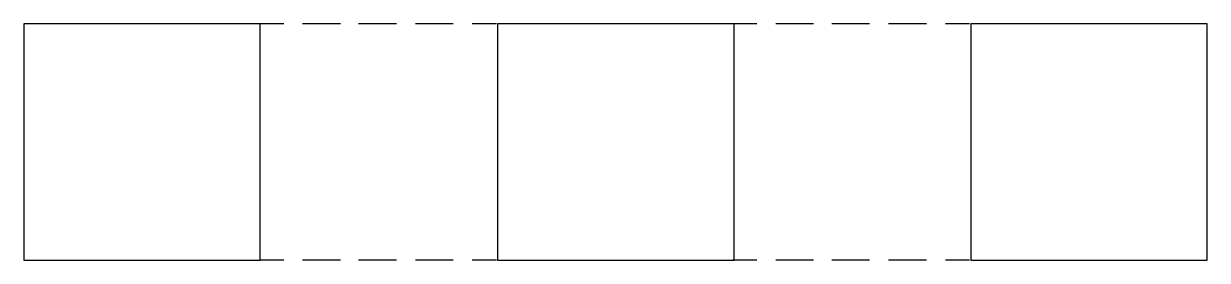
# Model space of a CAD drawing. Extents: x 730.1 to 780.1, y 200.7 to 210.7.
import ezdxf

# ---------------------------------------------------------------- set-up
doc = ezdxf.new("R2010")
doc.units = 0
doc.header["$LTSCALE"] = 5
doc.header["$MEASUREMENT"] = 0
doc.layers.add('11', color=1, linetype='CONTINUOUS')
doc.layers.add('12', color=2, linetype='CONTINUOUS')

msp = doc.modelspace()

# ---------------------------------------------------------------- linework, layer by layer
at = {"layer": '11'}
for p, q in [((740.104, 210.677), (730.104, 210.677)), ((730.104, 210.677), (730.104, 200.677)), ((740.104, 200.677), (740.104, 210.677)), ((750.14, 210.678), (750.14, 200.678)), ((760.14, 210.678), (750.14, 210.678)), ((760.14, 200.678), (760.14, 210.678)), ((770.14, 210.678), (770.14, 200.678)), ((780.14, 210.678), (770.14, 210.678)), ((780.14, 200.678), (780.14, 210.678)), ((730.104, 200.677), (740.104, 200.677)), ((750.14, 200.678), (760.14, 200.678)), ((770.14, 200.678), (780.14, 200.678))]:
    msp.add_line(p, q, dxfattribs=at)
at = {"layer": '12'}
for p, q in [((741.095, 210.674), (740.079, 210.674)), ((743.495, 210.674), (741.895, 210.674)), ((745.865, 210.674), (744.265, 210.674)), ((748.265, 210.674), (746.665, 210.674)), ((750.089, 210.674), (749.065, 210.674)), ((761.095, 210.674), (760.079, 210.674)), ((763.495, 210.674), (761.895, 210.674)), ((765.865, 210.674), (764.265, 210.674)), ((768.265, 210.674), (766.665, 210.674)), ((770.089, 210.674), (769.065, 210.674)), ((741.095, 200.681), (740.079, 200.681)), ((743.495, 200.681), (741.895, 200.681)), ((745.865, 200.681), (744.265, 200.681)), ((748.265, 200.681), (746.665, 200.681)), ((750.089, 200.681), (749.065, 200.681)), ((761.095, 200.681), (760.079, 200.681)), ((763.495, 200.681), (761.895, 200.681)), ((765.865, 200.681), (764.265, 200.681)), ((768.265, 200.681), (766.665, 200.681)), ((770.089, 200.681), (769.065, 200.681))]:
    msp.add_line(p, q, dxfattribs=at)

doc.saveas('drawing.dxf')
